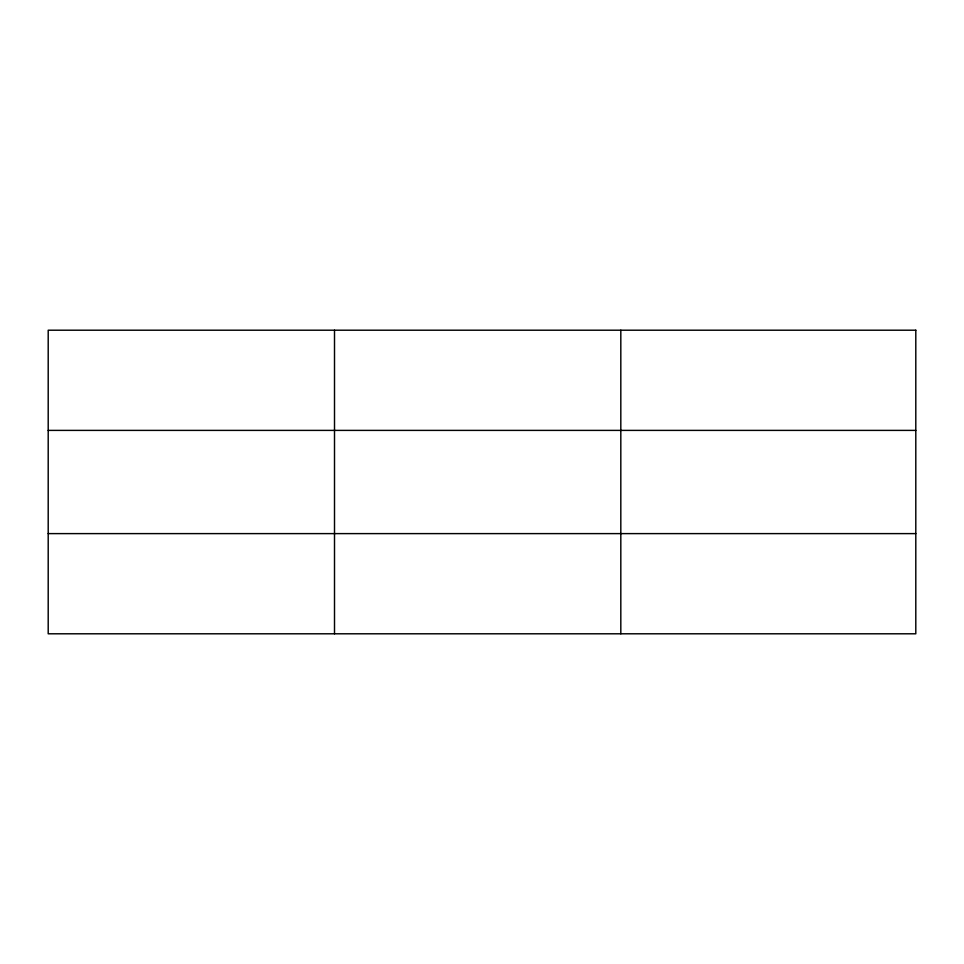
<?xml version="1.0" encoding="UTF-8"?>
<svg xmlns="http://www.w3.org/2000/svg" width="964" height="964" viewBox="0 0 964 964"><rect width="100%" height="100%" fill="white"/><g stroke="black" fill="none" stroke-linecap="round" stroke-linejoin="round"><path stroke-width="1.45" d="M334.508 330.206L334.508 633.794M620.816 330.206L620.816 633.794M48.2 430.39L915.8 430.39M48.2 533.61L915.8 533.61M915.8 330.206L915.8 633.794L48.2 633.794L48.2 330.206L915.8 330.206"/></g></svg>
